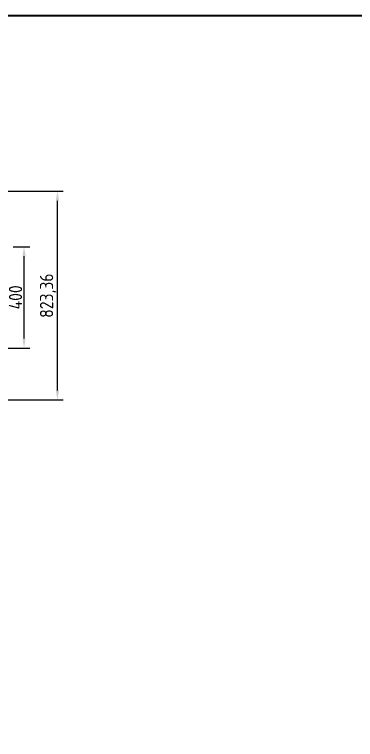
# Model space of a CAD drawing. Header units: millimetres. Extents: x 110847 to 209798, y -190593 to -156788.
# Drawn here: x 204914 to 206259, y -186370 to -183509 of the extents above; entities that cross this region are included whole.
import ezdxf

# ---------------------------------------------------------------- set-up
doc = ezdxf.new("R2010")
doc.units = ezdxf.units.MM
doc.header["$LTSCALE"] = 13
doc.layers.add('1', color=4, linetype='Continuous')
doc.layers.add('2细实线', color=3, linetype='Continuous', lineweight=20)
doc.styles.get("Standard").update_dxf_attribs({"font": 'gbenor.shx', "bigfont": 'gbcbig.shx'})
doc.dimstyles.new('英寸 1-10', dxfattribs={"dimscale": 14, "dimtxt": 3.5, "dimasz": 2, "dimexe": 1.5, "dimexo": 0.5, "dimgap": 0.5, "dimtad": 1, "dimtoh": 1, "dimdec": 1, "dimdsep": 46, "dimtxsty": 'Standard', "dimcen": 2.5, "dimclrd": 3, "dimclre": 3, "dimclrt": 3, "dimadec": 0, "dimazin": 2, "dimtfac": 1, "dimtdec": 1, "dimtmove": 0, "dimatfit": 2, "dimfxl": 1, "dimarcsym": 0})

# ---------------------------------------------------------------- blocks, each defined once
blk = doc.blocks.new('*D112')
at = {"layer": '1', "color": 3, "lineweight": -2}
for p, q in [((204908.1, -184425.6), (204974, -184425.6)), ((204951.5, -184788.1), (204951.5, -184463.1)), ((204835.9, -184825.6), (204974, -184825.6))]:
    blk.add_line(p, q, dxfattribs=at)
at = {"layer": '1', "color": 3}
for points in [[(204945.3, -184463.1), (204957.8, -184463.1), (204951.5, -184425.6)], [(204945.3, -184788.1), (204957.8, -184788.1), (204951.5, -184825.6)]]:
    blk.add_solid(points, dxfattribs=at)
at = {"layer": '2细实线', "color": 3, "linetype": 'ByBlock', "lineweight": -2}
for p, q in [((200265.5, -185030.3), (200265.5, -184954.6)), ((200385.5, -185056.2), (200385.5, -184954.6)), ((200293.5, -184975.6), (200357.5, -184975.6))]:
    blk.add_line(p, q, dxfattribs=at)
at = {"layer": '2细实线', "color": 3, "linetype": 'ByBlock'}
for points in [[(200293.5, -184970.9), (200293.5, -184980.3), (200265.5, -184975.6)], [(200357.5, -184970.9), (200357.5, -184980.3), (200385.5, -184975.6)]]:
    blk.add_solid(points, dxfattribs=at)
at = {"layer": 'Defpoints', "color": 0}
for p in [(204908.1, -184425.6), (204951.5, -184425.6), (204835.9, -184825.6)]:
    blk.add_point(p, dxfattribs=at)
at = {"layer": 'Defpoints', "color": 0, "linetype": 'ByBlock'}
for p in [(200385.5, -184975.6), (200265.5, -185037.3), (200385.5, -185063.2)]:
    blk.add_point(p, dxfattribs=at)
at = {"layer": '1', "color": 2, "insert": (204917.8, -184625.6), "char_height": 52.5, "attachment_point": 5, "rotation": 90}
blk.add_mtext('400', dxfattribs=at)
at = {"layer": '2细实线', "color": 3, "linetype": 'ByBlock', "insert": (200325.5, -184943.1), "char_height": 49, "attachment_point": 5}
blk.add_mtext('120 [4.7]', dxfattribs=at)
blk = doc.blocks.new('*D113')
at = {"layer": '1', "color": 3, "lineweight": -2}
for p, q in [((204111, -184207.2), (205105.8, -184207.2)), ((205083.3, -184993.1), (205083.3, -184244.7)), ((204845.9, -185030.6), (205105.8, -185030.6))]:
    blk.add_line(p, q, dxfattribs=at)
at = {"layer": '1', "color": 3}
for points in [[(205077, -184244.7), (205089.5, -184244.7), (205083.3, -184207.2)], [(205077, -184993.1), (205089.5, -184993.1), (205083.3, -185030.6)]]:
    blk.add_solid(points, dxfattribs=at)
at = {"layer": '2细实线', "color": 3, "linetype": 'ByBlock', "lineweight": -2}
for p, q in [((200025.5, -185030.3), (200025.5, -184954.6)), ((200145.5, -185059.8), (200145.5, -184954.6)), ((200117.5, -184975.6), (200053.5, -184975.6))]:
    blk.add_line(p, q, dxfattribs=at)
at = {"layer": '2细实线', "color": 3, "linetype": 'ByBlock'}
for points in [[(200053.5, -184970.9), (200053.5, -184980.3), (200025.5, -184975.6)], [(200117.5, -184970.9), (200117.5, -184980.3), (200145.5, -184975.6)]]:
    blk.add_solid(points, dxfattribs=at)
at = {"layer": 'Defpoints', "color": 0}
for p in [(204111, -184207.2), (205083.3, -184207.2), (204845.9, -185030.6)]:
    blk.add_point(p, dxfattribs=at)
at = {"layer": 'Defpoints', "color": 0, "linetype": 'ByBlock'}
for p in [(200025.5, -184975.6), (200025.5, -185037.3), (200145.5, -185066.8)]:
    blk.add_point(p, dxfattribs=at)
at = {"layer": '1', "color": 2, "insert": (205046.3, -184618.9), "char_height": 52.5, "attachment_point": 5, "rotation": 90}
blk.add_mtext('823,36', dxfattribs=at)
at = {"layer": '2细实线', "color": 3, "linetype": 'ByBlock', "insert": (200085.5, -184943.1), "char_height": 49, "attachment_point": 5}
blk.add_mtext('120 [4.7]', dxfattribs=at)

msp = doc.modelspace()

# ---------------------------------------------------------------- linework, layer by layer
at = {"layer": '1', "const_width": 8.634}
msp.add_lwpolyline([(198997.156, -190321.999), (208469.476, -190321.999), (208469.476, -183513.769), (198997.156, -183513.769), (198997.156, -190321.999)], dxfattribs=at)

# ---------------------------------------------------------------- dimensions: what is measured, and where the dimension line sits
at = {"layer": '2细实线', "linetype": 'ByBlock'}
for base, p1, p2, picture, middle in [((200025.476, -184975.604), (200145.476, -185066.827), (200025.476, -185037.283), '*D113', (200085.476, -184975.604)), ((200385.476, -184975.604), (200265.476, -185037.283), (200385.476, -185063.214), '*D112', (200325.476, -184975.604))]:
    dim = msp.add_linear_dim(base=base, p1=p1, p2=p2, dimstyle='英寸 1-10', dxfattribs=at)
    dim.commit()
    dim.dimension.update_dxf_attribs({"geometry": picture, "text_midpoint": middle, "dimtype": 160})

doc.saveas('drawing.dxf')
